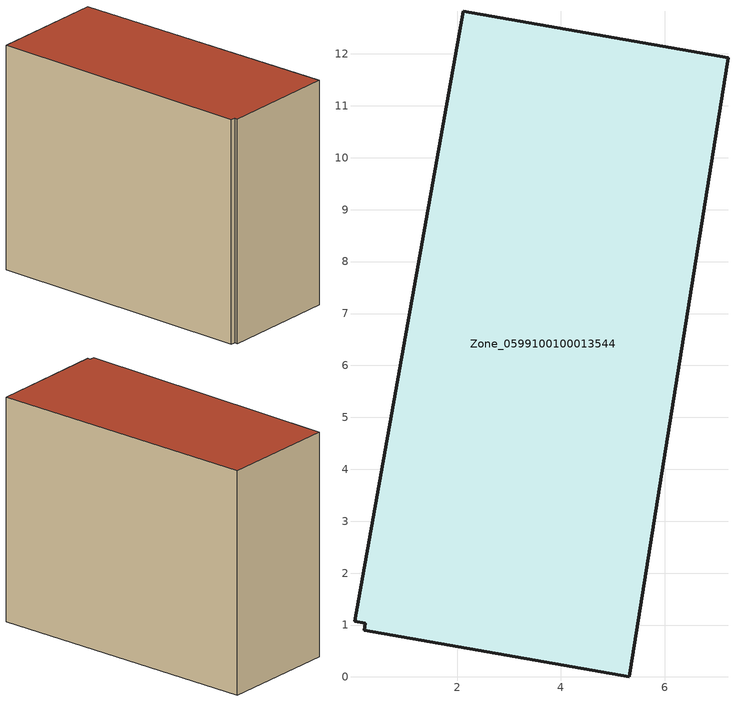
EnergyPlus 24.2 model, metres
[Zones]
Zone_0599100100013544
 floor ground (C_G): 0.21,0.9 0.23,1.04 0.03,1.08 2.12,12.83 7.22,11.92 5.31,0 z0
 wall outside (C_F): 5.31,0 7.22,11.92 2.12,12.83 0.03,1.08 0.23,1.04 0.21,0.9 5.31,0 z0:9.93
 roof outside (C_R): 0.23,1.04 0.21,0.9 5.31,0 7.22,11.92 2.12,12.83 0.03,1.08 z9.93
[BUILDING]
Pand.0599100100013544: North Axis=0; Terrain=City; Loads Convergence Tolerance Value=0.04; Temperature Convergence Tolerance Value=0.4; Solar Distribution=FullExterior; Maximum Number of Warmup Days=25; Minimum Number of Warmup Days=1
[Site:Location]
Rotterdam.The.Hague.AP_ZH_NLD Design_Conditions: Latitude=51.96; Longitude=4.45; Time Zone=1; Elevation=-4.5
[SITE:GROUNDTEMPERATURE:BUILDINGSURFACE]
18, 18, 18, 18, 18, 18, 18, 18, 18, 18, 18, 18
[MATERIAL] Thermal Absorptance=0.9; Solar Absorptance=0.7; Visible Absorptance=0.7
Name | Roughness | Thickness | Conductivity | Density | Specific Heat
G.TI.2015-2018 | MediumSmooth | 0.15 | 0.0428571 | 540 | 1210
F.TI.2015-2018 | Rough | 0.3 | 0.0666667 | 1920 | 840
R.TI.2015-2018 | MediumRough | 0.2 | 0.0333333 | 1500 | 1000
[CONSTRUCTION]
C_G: G.TI.2015-2018
C_F: F.TI.2015-2018
C_R: R.TI.2015-2018
[ZONE]
Zone_0599100100013544: Type=1; Multiplier=1; Ceiling Height=Autocalculate; Volume=Autocalculate; Floor Area=autocalculate; Part of Total Floor Area=Yes
[ZONEINFILTRATION:DESIGNFLOWRATE]
Infil_Zone_0599100100013544: Zone or ZoneList or Space or SpaceList=Zone_0599100100013544; Schedule=AlwaysOn; Design Flow Rate Calculation Method=Flow/Area; Flow Rate per Floor Area=0.0015; Constant Term Coefficient=1; Temperature Term Coefficient=0; Velocity Term Coefficient=0; Velocity Squared Term Coefficient=0
[HVACTEMPLATE:ZONE:IDEALLOADSAIRSYSTEM]
Zone_0599100100013544: Maximum Heating Supply Air Temperature=50; Minimum Cooling Supply Air Temperature=13; Maximum Heating Supply Air Humidity Ratio=0.0156; Minimum Cooling Supply Air Humidity Ratio=0.0077; Heating Limit=NoLimit; Cooling Limit=NoLimit; Dehumidification Control Type=ConstantSensibleHeatRatio; Cooling Sensible Heat Ratio=0.7; Dehumidification Setpoint=60; Humidification Control Type=None; Humidification Setpoint=30; Outdoor Air Method=None; Outdoor Air Flow Rate per Person=0.00944; Outdoor Air Flow Rate per Zone Floor Area=0; Outdoor Air Flow Rate per Zone=0; Demand Controlled Ventilation Type=None; Outdoor Air Economizer Type=NoEconomizer; Heat Recovery Type=None; Sensible Heat Recovery Effectiveness=0.7; Latent Heat Recovery Effectiveness=0.65
[ZONECONTROL:THERMOSTAT]
ThermostatControl_Zone_0599100100013544: Zone or ZoneList=Zone_0599100100013544; Control Type Schedule=DualSetpointControlType; Control 1=Thermostat_Zone_0599100100013544; Temperature Difference Between Cutout And Setpoint=0
[THERMOSTATSETPOINT:DUALSETPOINT]
Thermostat_Zone_0599100100013544: Heating Setpoint Temperature Schedule=HeatingSetpoint_Zone_0599100100013544; Cooling Setpoint Temperature Schedule=CoolingSetpoint_Zone_0599100100013544
[SCHEDULE:COMPACT]
HeatingSetpoint_Zone_0599100100013544: Through: 12/31, For: AllDays, Until: 24:00, 21
CoolingSetpoint_Zone_0599100100013544: Through: 12/31, For: AllDays, Until: 24:00, 24
DualSetpointControlType: Through: 12/31, For: AllDays, Until: 24:00, 4
AlwaysOn: Through: 12/31, For: AllDays, Until: 24:00, 1
